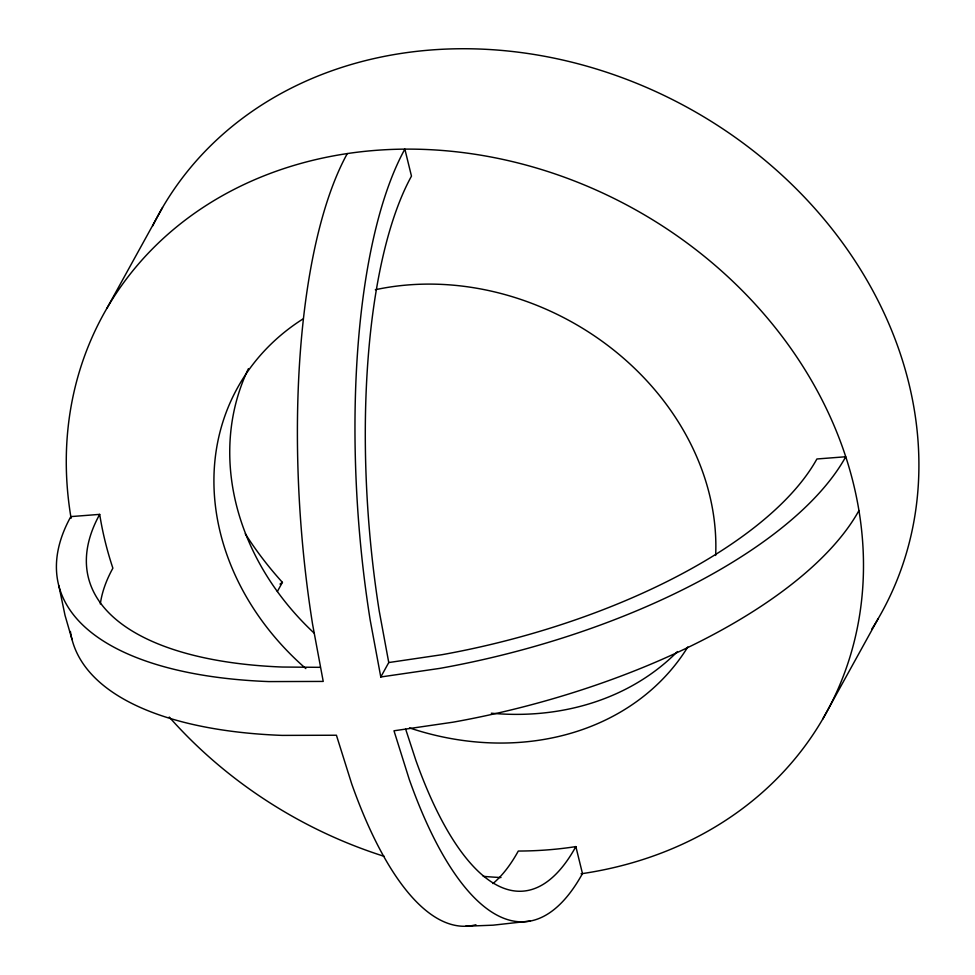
<?xml version="1.0" encoding="UTF-8"?>
<svg xmlns="http://www.w3.org/2000/svg" width="975" height="975" viewBox="0 0 975 975"><rect width="100%" height="100%" fill="white"/><g stroke="black" fill="none" stroke-linecap="round" stroke-linejoin="round"><path stroke-width="1.46" d="M107.116 307.942L162.533 207.565M277.375 591.484L282.409 582.355A336.265 283.92 28.9 0 1 245.273 533.764M380.786 676.979L388.757 662.549L379.202 610.898A380.896 125.373 85.6 0 1 411.474 176.122L404.857 149.126A411.548 135.464 85.6 0 0 370.147 619.868L380.786 676.979L439.701 668.399A411.548 174.013 -13.8 0 0 845.752 456.751L816.892 458.981A380.896 161.046 -13.8 0 1 441.98 654.7L388.757 662.549M822.656 719.221L878.073 618.845M280.008 584.062L282.409 582.355M530.047 921.07L493.045 925.178L465.575 926.25M320.239 667.327L282.287 667.034A380.896 161.046 -13.8 0 1 99.694 514.373L70.822 516.604A411.548 174.013 -13.8 0 0 268.966 681.586L323.225 681.428L312.585 624.317A411.548 135.464 85.6 0 1 347.295 153.575M405.661 729.166L415.813 760.195A380.896 125.373 85.6 0 0 575.859 846.605L582.477 873.588A411.548 135.464 85.6 0 1 409.281 779.476L393.985 730.787L452.9 722.207A411.548 174.013 -13.8 0 0 858.951 510.559M72.04 639.563L65.032 615.396L58.853 585.743M687.814 646.949A259.837 219.387 28.9 0 1 409.524 727.911M305.833 668.57A259.837 219.387 28.9 0 1 302.725 319.117M375.326 289.733A259.837 219.387 28.9 0 1 715.65 555.47M677.442 651.556A259.837 219.387 28.9 0 1 491.339 713.213M314.023 632.994A259.837 219.387 28.9 0 1 248.393 368.721M71.102 518.286A412.681 348.441 28.9 0 1 384.747 149.76A412.681 348.441 28.9 0 1 851.187 474.947A412.681 348.441 28.9 0 1 581.063 873.795M500.992 877.549A412.681 348.441 28.9 0 1 483.234 876.33M384.284 856.379A412.681 348.441 28.9 0 1 169.248 717.064M152.624 225.981A412.681 348.441 28.9 0 1 691.458 109.688A412.681 348.441 28.9 0 1 871.796 629.094M575.859 846.605A382.115 322.628 28.9 0 1 518.298 851.041A380.896 125.373 85.6 0 1 492.923 883.557M99.694 514.373A382.115 322.628 28.9 0 0 112.881 568.181A380.896 161.046 -13.8 0 0 100.315 603.952M475.91 924.751A411.548 135.464 85.6 0 1 351.719 783.924L336.424 735.235L282.165 735.394A411.548 174.013 -13.8 0 1 70.407 631.483"/></g></svg>
